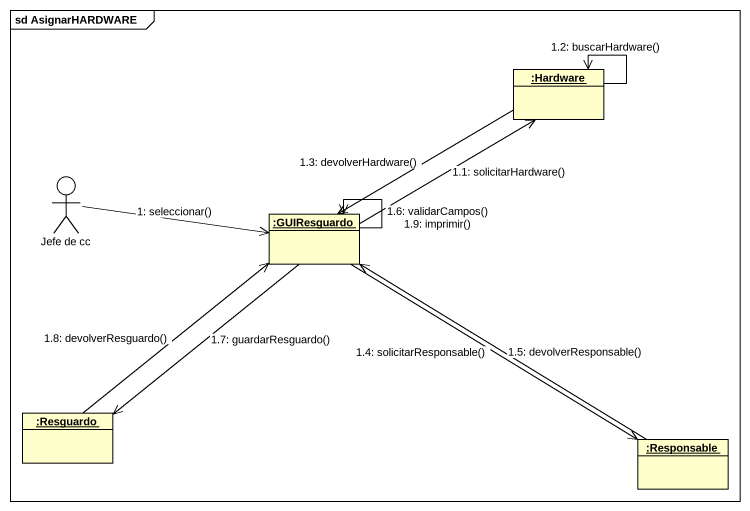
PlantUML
@startuml
mainframe sd AsignarHARDWARE
allowmixing
hide circle
hide empty members
object ":Hardware" as Hardware
actor "Jefe de cc" as Jefe_de_cc
object ":GUIResguardo" as GUIResguardo
object ":Resguardo" as Resguardo
object ":Responsable" as Responsable
Jefe_de_cc -right-> GUIResguardo : 1: seleccionar()
GUIResguardo -right-> Hardware : 1.1: solicitarHardware()
Hardware --> Hardware : 1.2: buscarHardware()
Hardware -left-> GUIResguardo : 1.3: devolverHardware()
GUIResguardo --> Responsable : 1.4: solicitarResponsable()
Responsable -up-> GUIResguardo : 1.5: devolverResponsable()
GUIResguardo --> GUIResguardo : 1.6: validarCampos()\n1.9: imprimir()
GUIResguardo --> Resguardo : 1.7: guardarResguardo()
Resguardo -up-> GUIResguardo : 1.8: devolverResguardo()
@enduml
